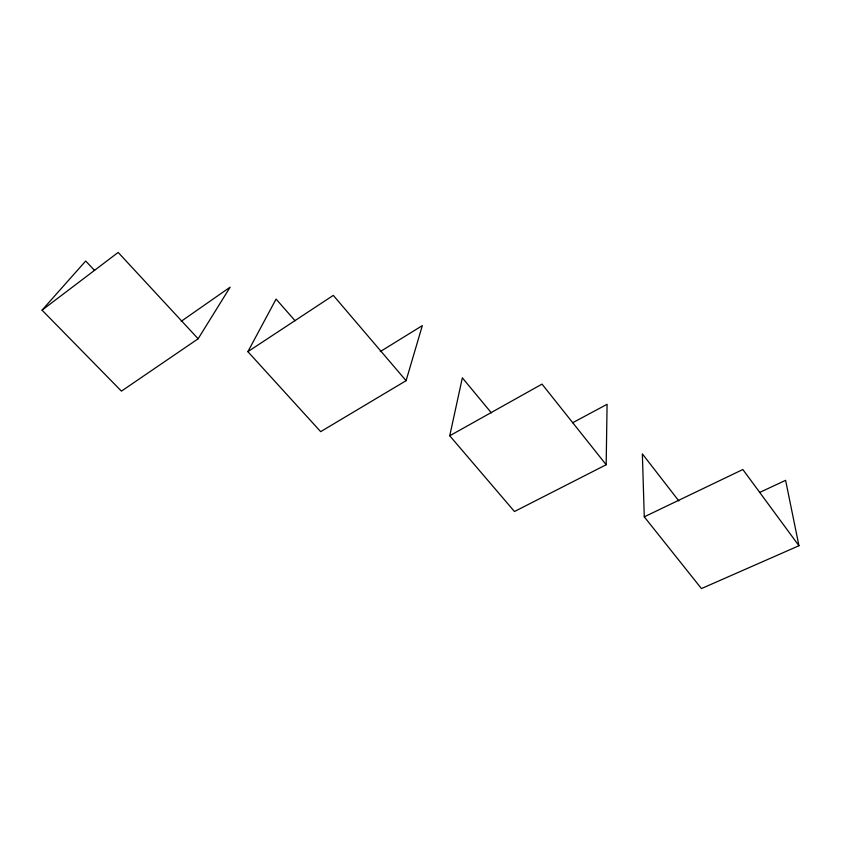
<?xml version="1.0" encoding="UTF-8"?>
<svg xmlns="http://www.w3.org/2000/svg" width="841" height="841" viewBox="0 0 841 841"><rect width="100%" height="100%" fill="white"/><g stroke="black" fill="none" stroke-linecap="round" stroke-linejoin="round"><path stroke-width="1.26" d="M491.344 412.847L462.35 377.819L449.735 435.775L514.471 511.517L606.172 464.747L607.086 404.3L572.595 422.781M295.096 320.747L276.079 299.102L247.885 351.664L320.684 431.654L406.077 380.689L422.329 325.614L380.258 351.601M94.591 270.466L85.687 261.015L42.05 310.161L121.44 391.128L198.129 338.776L230.119 287.18L181.246 321.283M42.05 310.161L118.161 252.426L198.129 338.776M247.885 351.664L333.299 295.38L406.077 380.689M449.735 435.775L542.024 384.116L606.172 464.747M644.269 516.826L742.855 469.509L798.95 545.735L701.447 588.574L644.269 516.826L642.366 453.888L678.866 500.952M759.528 492.521L785.599 480.327L798.95 545.735"/></g></svg>
